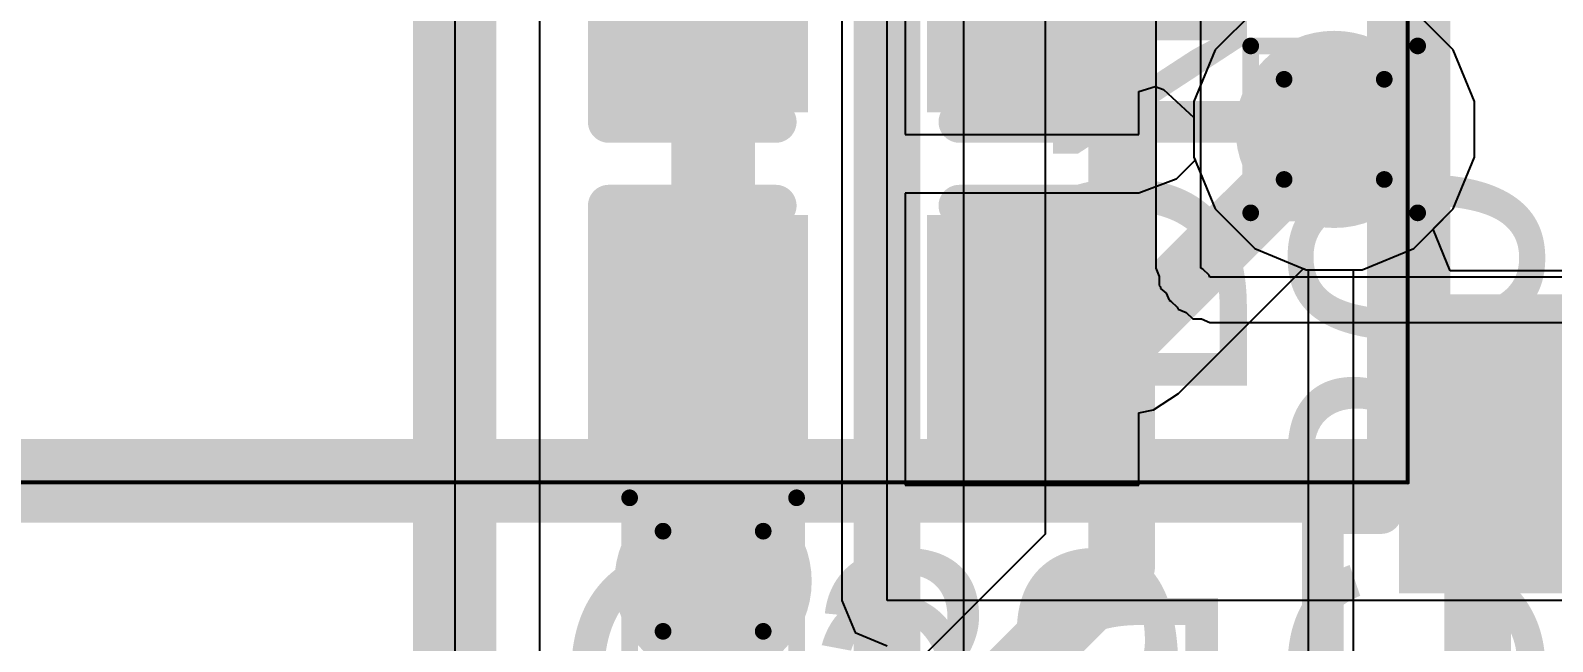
# Model space of a CAD drawing. Header units: inches. Extents: x -6 to 5433, y -4 to 5447.
# Drawn here: x 52.206 to 56.838, y 12.061 to 13.92 of the extents above; entities that cross this region are included whole.
import ezdxf

# ---------------------------------------------------------------- set-up
doc = ezdxf.new("R2010")
doc.units = ezdxf.units.IN
for name, color, linetype in [('Board_outline', 216, 'Continuous'), ('Bottom Layer', 5, 'Continuous'), ('Bottom Overlay', 54, 'Continuous'), ('Bottom Paste', 16, 'Continuous'), ('Bottom Solder', 6, 'Continuous'), ('Drill Drawing', 1, 'Continuous'), ('Ground', 16, 'Continuous'), ('Mechanical 4', 56, 'Continuous'), ('Multi-Layer', 9, 'Continuous'), ('Power', 76, 'Continuous'), ('Top Layer', 1, 'Continuous'), ('Top Overlay', 2, 'Continuous'), ('Top Paste', 8, 'Continuous'), ('Top Solder', 216, 'Continuous'), ('Via Holes', 16, 'Continuous')]:
    doc.layers.add(name, color=color, linetype=linetype)
doc.styles.add('Arial', font='', dxfattribs={"height": 0.2})
doc.styles.get('Arial').set_extended_font_data('Arial')

# ---------------------------------------------------------------- blocks, each defined once
blk = doc.blocks.new('SOD_323_B_165')
at = {"layer": 'Bottom Layer'}
for points in [[(-0.75, -0.45), (-1.55, -0.45), (-1.55, 0.45), (-0.75, 0.45)], [(1.55, -0.45), (0.75, -0.45), (0.75, 0.45), (1.55, 0.45)]]:
    blk.add_hatch(color=5, dxfattribs=at).paths.add_polyline_path(points)
at = {"layer": 'Bottom Overlay'}
for points in [[(-2.0064, 0.4826), (-0.9142, 0.4826), (-0.9142, 0.7874), (-2.0064, 0.7874)], [(-2.0064, -0.508), (-1.5746, -0.508), (-1.5746, 0.508), (-2.0064, 0.508)], [(-2.0064, -0.7874), (-0.9142, -0.7874), (-0.9142, -0.4826), (-2.0064, -0.4826)]]:
    blk.add_hatch(color=54, dxfattribs=at).paths.add_polyline_path(points)
at = {"layer": 'Bottom Paste'}
for points in [[(-0.75, -0.45), (-1.55, -0.45), (-1.55, 0.45), (-0.75, 0.45)], [(1.55, -0.45), (0.75, -0.45), (0.75, 0.45), (1.55, 0.45)]]:
    blk.add_hatch(color=16, dxfattribs=at).paths.add_polyline_path(points)
at = {"layer": 'Bottom Solder'}
for points in [[(-0.695, -0.505), (-1.605, -0.505), (-1.605, 0.505), (-0.695, 0.505)], [(1.605, -0.505), (0.695, -0.505), (0.695, 0.505), (1.605, 0.505)]]:
    blk.add_hatch(color=6, dxfattribs=at).paths.add_polyline_path(points)
at = {"layer": 'Bottom Overlay'}
for points in [[(-0.9144, 0.7366, 0.127, 0.127, 0), (0.9398, 0.7366, 0.127, 0.127, 0)], [(0.9398, 0.7366, 0.127, 0.127, 0), (0.9398, 0.5588, 0.127, 0.127, 0)], [(0.9398, -0.5588, 0.127, 0.127, 0), (0.9398, -0.7366, 0.127, 0.127, 0)], [(-0.9144, -0.7366, 0.127, 0.127, 0), (0.9398, -0.7366, 0.127, 0.127, 0)]]:
    blk.add_lwpolyline(points, format="xyseb", dxfattribs=at)
for points in [[(-0.9461, 0.7366, 0.0635, 0.0635, 1), (-0.8827, 0.7366, 0.0635, 0.0635, 1)], [(0.908, 0.7366, 0.0635, 0.0635, 1), (0.9715, 0.7366, 0.0635, 0.0635, 1)], [(0.908, 0.7366, 0.0635, 0.0635, 1), (0.9715, 0.7366, 0.0635, 0.0635, 1)], [(0.908, 0.5588, 0.0635, 0.0635, 1), (0.9715, 0.5588, 0.0635, 0.0635, 1)], [(0.908, -0.5588, 0.0635, 0.0635, 1), (0.9715, -0.5588, 0.0635, 0.0635, 1)], [(-0.9461, -0.7366, 0.0635, 0.0635, 1), (-0.8827, -0.7366, 0.0635, 0.0635, 1)], [(0.908, -0.7366, 0.0635, 0.0635, 1), (0.9715, -0.7366, 0.0635, 0.0635, 1)], [(0.908, -0.7366, 0.0635, 0.0635, 1), (0.9715, -0.7366, 0.0635, 0.0635, 1)]]:
    blk.add_lwpolyline(points, format="xyseb", close=True, dxfattribs=at)
blk = doc.blocks.new('C___0402_201')
at = {"layer": 'Top Layer'}
for points in [[(-0.6985, -0.3175), (-0.6985, 0.3175), (-0.2413, 0.3175), (-0.2413, -0.3175)], [(0.2413, -0.3175), (0.2413, 0.3175), (0.6985, 0.3175), (0.6985, -0.3175)]]:
    blk.add_hatch(color=1, dxfattribs=at).paths.add_polyline_path(points)
at = {"layer": 'Top Paste'}
for points in [[(-0.6985, -0.3175), (-0.6985, 0.3175), (-0.2413, 0.3175), (-0.2413, -0.3175)], [(0.2413, -0.3175), (0.2413, 0.3175), (0.6985, 0.3175), (0.6985, -0.3175)]]:
    blk.add_hatch(color=8, dxfattribs=at).paths.add_polyline_path(points)
at = {"layer": 'Top Solder'}
for points in [[(-0.7585, -0.3775), (-0.7585, 0.3775), (-0.1813, 0.3775), (-0.1813, -0.3775)], [(0.1813, -0.3775), (0.1813, 0.3775), (0.7585, 0.3775), (0.7585, -0.3775)]]:
    blk.add_hatch(color=216, dxfattribs=at).paths.add_polyline_path(points)
at = {"layer": 'Top Overlay'}
for points in [[(-0.7874, 0.4064, 0.127, 0.127, 0), (-0.2794, 0.4064, 0.127, 0.127, 0)], [(-0.7874, -0.4064, 0.127, 0.127, 0), (-0.7874, 0.4064, 0.127, 0.127, 0)], [(0.2794, 0.4064, 0.127, 0.127, 0), (0.7874, 0.4064, 0.127, 0.127, 0)], [(0.7874, -0.4064, 0.127, 0.127, 0), (0.7874, 0.4064, 0.127, 0.127, 0)], [(-0.7874, -0.4064, 0.127, 0.127, 0), (-0.2794, -0.4064, 0.127, 0.127, 0)], [(0.2794, -0.4064, 0.127, 0.127, 0), (0.7874, -0.4064, 0.127, 0.127, 0)]]:
    blk.add_lwpolyline(points, format="xyseb", dxfattribs=at)
for points in [[(-0.8191, 0.4064, 0.0635, 0.0635, 1), (-0.7556, 0.4064, 0.0635, 0.0635, 1)], [(-0.8191, 0.4064, 0.0635, 0.0635, 1), (-0.7556, 0.4064, 0.0635, 0.0635, 1)], [(-0.3111, 0.4064, 0.0635, 0.0635, 1), (-0.2477, 0.4064, 0.0635, 0.0635, 1)], [(0.2477, 0.4064, 0.0635, 0.0635, 1), (0.3111, 0.4064, 0.0635, 0.0635, 1)], [(0.7556, 0.4064, 0.0635, 0.0635, 1), (0.8191, 0.4064, 0.0635, 0.0635, 1)], [(0.7556, 0.4064, 0.0635, 0.0635, 1), (0.8191, 0.4064, 0.0635, 0.0635, 1)], [(-0.8191, -0.4064, 0.0635, 0.0635, 1), (-0.7556, -0.4064, 0.0635, 0.0635, 1)], [(-0.8191, -0.4064, 0.0635, 0.0635, 1), (-0.7556, -0.4064, 0.0635, 0.0635, 1)], [(-0.3111, -0.4064, 0.0635, 0.0635, 1), (-0.2477, -0.4064, 0.0635, 0.0635, 1)], [(0.2477, -0.4064, 0.0635, 0.0635, 1), (0.3111, -0.4064, 0.0635, 0.0635, 1)], [(0.7556, -0.4064, 0.0635, 0.0635, 1), (0.8191, -0.4064, 0.0635, 0.0635, 1)], [(0.7556, -0.4064, 0.0635, 0.0635, 1), (0.8191, -0.4064, 0.0635, 0.0635, 1)]]:
    blk.add_lwpolyline(points, format="xyseb", close=True, dxfattribs=at)
blk = doc.blocks.new('C___0402_202')
at = {"layer": 'Top Layer'}
for points in [[(-0.6985, -0.3175), (-0.6985, 0.3175), (-0.2413, 0.3175), (-0.2413, -0.3175)], [(0.2413, -0.3175), (0.2413, 0.3175), (0.6985, 0.3175), (0.6985, -0.3175)]]:
    blk.add_hatch(color=1, dxfattribs=at).paths.add_polyline_path(points)
at = {"layer": 'Top Paste'}
for points in [[(-0.6985, -0.3175), (-0.6985, 0.3175), (-0.2413, 0.3175), (-0.2413, -0.3175)], [(0.2413, -0.3175), (0.2413, 0.3175), (0.6985, 0.3175), (0.6985, -0.3175)]]:
    blk.add_hatch(color=8, dxfattribs=at).paths.add_polyline_path(points)
at = {"layer": 'Top Solder'}
for points in [[(-0.7585, -0.3775), (-0.7585, 0.3775), (-0.1813, 0.3775), (-0.1813, -0.3775)], [(0.1813, -0.3775), (0.1813, 0.3775), (0.7585, 0.3775), (0.7585, -0.3775)]]:
    blk.add_hatch(color=216, dxfattribs=at).paths.add_polyline_path(points)
at = {"layer": 'Top Overlay'}
for points in [[(-0.7874, 0.4064, 0.127, 0.127, 0), (-0.2794, 0.4064, 0.127, 0.127, 0)], [(-0.7874, -0.4064, 0.127, 0.127, 0), (-0.7874, 0.4064, 0.127, 0.127, 0)], [(0.2794, 0.4064, 0.127, 0.127, 0), (0.7874, 0.4064, 0.127, 0.127, 0)], [(0.7874, -0.4064, 0.127, 0.127, 0), (0.7874, 0.4064, 0.127, 0.127, 0)], [(-0.7874, -0.4064, 0.127, 0.127, 0), (-0.2794, -0.4064, 0.127, 0.127, 0)], [(0.2794, -0.4064, 0.127, 0.127, 0), (0.7874, -0.4064, 0.127, 0.127, 0)]]:
    blk.add_lwpolyline(points, format="xyseb", dxfattribs=at)
for points in [[(-0.8191, 0.4064, 0.0635, 0.0635, 1), (-0.7556, 0.4064, 0.0635, 0.0635, 1)], [(-0.8191, 0.4064, 0.0635, 0.0635, 1), (-0.7556, 0.4064, 0.0635, 0.0635, 1)], [(-0.3111, 0.4064, 0.0635, 0.0635, 1), (-0.2477, 0.4064, 0.0635, 0.0635, 1)], [(0.2477, 0.4064, 0.0635, 0.0635, 1), (0.3111, 0.4064, 0.0635, 0.0635, 1)], [(0.7556, 0.4064, 0.0635, 0.0635, 1), (0.8191, 0.4064, 0.0635, 0.0635, 1)], [(0.7556, 0.4064, 0.0635, 0.0635, 1), (0.8191, 0.4064, 0.0635, 0.0635, 1)], [(-0.8191, -0.4064, 0.0635, 0.0635, 1), (-0.7556, -0.4064, 0.0635, 0.0635, 1)], [(-0.8191, -0.4064, 0.0635, 0.0635, 1), (-0.7556, -0.4064, 0.0635, 0.0635, 1)], [(-0.3111, -0.4064, 0.0635, 0.0635, 1), (-0.2477, -0.4064, 0.0635, 0.0635, 1)], [(0.2477, -0.4064, 0.0635, 0.0635, 1), (0.3111, -0.4064, 0.0635, 0.0635, 1)], [(0.7556, -0.4064, 0.0635, 0.0635, 1), (0.8191, -0.4064, 0.0635, 0.0635, 1)], [(0.7556, -0.4064, 0.0635, 0.0635, 1), (0.8191, -0.4064, 0.0635, 0.0635, 1)]]:
    blk.add_lwpolyline(points, format="xyseb", close=True, dxfattribs=at)

msp = doc.modelspace()

# ---------------------------------------------------------------- hatches: boundary and pattern name
at = {"layer": 'Bottom Layer'}
h = msp.add_hatch(color=5, dxfattribs=at)
edge = h.paths.add_edge_path()
edge.add_arc((56.1734, 13.6193), 0.3, 0, 360)
h = msp.add_hatch(color=5, dxfattribs=at)
edge = h.paths.add_edge_path()
edge.add_arc((54.2836, 12.2442), 0.3, 0, 360)
at = {"layer": 'Ground'}
h = msp.add_hatch(color=16, dxfattribs=at)
edge = h.paths.add_edge_path()
edge.add_arc((56.1734, 13.6193), 0.3, 0, 360)
h = msp.add_hatch(color=16, dxfattribs=at)
edge = h.paths.add_edge_path()
edge.add_arc((54.2836, 12.2442), 0.3, 0, 360)
at = {"layer": 'Power'}
h = msp.add_hatch(color=76, dxfattribs=at)
edge = h.paths.add_edge_path()
edge.add_arc((56.1734, 13.6193), 0.3, 0, 360)
h = msp.add_hatch(color=76, dxfattribs=at)
edge = h.paths.add_edge_path()
edge.add_arc((54.2836, 12.2442), 0.3, 0, 360)
at = {"layer": 'Top Layer'}
h = msp.add_hatch(color=1, dxfattribs=at)
edge = h.paths.add_edge_path()
edge.add_arc((56.1734, 13.6193), 0.3, 0, 360)
h = msp.add_hatch(color=1, dxfattribs=at)
edge = h.paths.add_edge_path()
edge.add_arc((54.2836, 12.2442), 0.3, 0, 360)
at = {"layer": 'Via Holes'}
h = msp.add_hatch(color=7, dxfattribs=at)
edge = h.paths.add_edge_path()
edge.add_arc((56.1734, 13.6193), 0.15, 0, 360)
h = msp.add_hatch(color=7, dxfattribs=at)
edge = h.paths.add_edge_path()
edge.add_arc((54.2836, 12.2442), 0.15, 0, 360)

# ---------------------------------------------------------------- linework, layer by layer
at = {"layer": 'Board_outline'}
msp.add_lwpolyline([(53.4972, 11.5, 0.254, 0.254, 0), (53.4972, 28.5, 0.254, 0.254, 0)], format="xyseb", dxfattribs=at)
msp.add_lwpolyline([(53.4972, 11.5, 0.254, 0.254, 0), (53.4972, 28.5, 0.254, 0.254, 0)], format="xyseb", dxfattribs=at)
at = {"layer": 'Bottom Layer'}
for p, q in [((53.7562, 11.5), (53.7562, 17.9771)), ((55.2935, 15.7012), (55.2935, 12.3873)), ((56.4789, 13.9177), (56.4158, 13.9822)), ((56.5354, 13.8612), (56.4789, 13.9177)), ((56.6004, 13.7042), (56.5354, 13.8612)), ((56.6004, 13.5344), (56.6004, 13.7042)), ((56.5354, 13.3774), (56.6004, 13.5344)), ((56.4741, 13.3161), (56.5354, 13.3774)), ((56.5267, 13.1891), (56.4741, 13.3161)), ((57.4522, 13.1891), (56.5267, 13.1891)), ((55.2935, 12.3873), (53.4885, 10.5823))]:
    msp.add_line(p, q, dxfattribs=at)
for points in [[(55.5266, 12.2908, 0.2032, 0.2032, 0), (55.5266, 16.5902, 0.2032, 0.2032, 0)], [(56.6097, 12.3796, 0.2032, 0.2032, 0), (56.9156, 12.6855, 0.2032, 0.2032, 0)], [(56.9156, 12.6855, 0.2032, 0.2032, 0), (58.8478, 12.6855, 0.2032, 0.2032, 0)], [(56.6097, 11.5206, 0.2032, 0.2032, 0), (56.6097, 12.3796, 0.2032, 0.2032, 0)], [(53.5738, 10.338, 0.2032, 0.2032, 0), (55.5266, 12.2908, 0.2032, 0.2032, 0)]]:
    msp.add_lwpolyline(points, format="xyseb", dxfattribs=at)
for points in [[(56.8648, 12.6855, 0.1016, 0.1016, 1), (56.9664, 12.6855, 0.1016, 0.1016, 1)], [(56.8648, 12.6855, 0.1016, 0.1016, 1), (56.9664, 12.6855, 0.1016, 0.1016, 1)], [(56.5589, 12.3796, 0.1016, 0.1016, 1), (56.6605, 12.3796, 0.1016, 0.1016, 1)], [(56.5589, 12.3796, 0.1016, 0.1016, 1), (56.6605, 12.3796, 0.1016, 0.1016, 1)], [(55.4758, 12.2908, 0.1016, 0.1016, 1), (55.5774, 12.2908, 0.1016, 0.1016, 1)], [(55.4758, 12.2908, 0.1016, 0.1016, 1), (55.5774, 12.2908, 0.1016, 0.1016, 1)]]:
    msp.add_lwpolyline(points, format="xyseb", close=True, dxfattribs=at)
at = {"layer": 'Drill Drawing'}
for points in [[(55.9194, 13.8733, 0.0508, 0.0508, 0), (56.4274, 13.8733, 0.0508, 0.0508, 0)], [(55.9194, 13.3653, 0.0508, 0.0508, 0), (55.9194, 13.8733, 0.0508, 0.0508, 0)], [(56.4274, 13.3653, 0.0508, 0.0508, 0), (56.4274, 13.8733, 0.0508, 0.0508, 0)], [(56.021, 13.7717, 0.0508, 0.0508, 0), (56.3258, 13.7717, 0.0508, 0.0508, 0)], [(56.021, 13.4669, 0.0508, 0.0508, 0), (56.021, 13.7717, 0.0508, 0.0508, 0)], [(56.3258, 13.4669, 0.0508, 0.0508, 0), (56.3258, 13.7717, 0.0508, 0.0508, 0)], [(56.021, 13.4669, 0.0508, 0.0508, 0), (56.3258, 13.4669, 0.0508, 0.0508, 0)], [(55.9194, 13.3653, 0.0508, 0.0508, 0), (56.4274, 13.3653, 0.0508, 0.0508, 0)], [(54.0296, 12.4982, 0.0508, 0.0508, 0), (54.5376, 12.4982, 0.0508, 0.0508, 0)], [(54.0296, 11.9902, 0.0508, 0.0508, 0), (54.0296, 12.4982, 0.0508, 0.0508, 0)], [(54.5376, 11.9902, 0.0508, 0.0508, 0), (54.5376, 12.4982, 0.0508, 0.0508, 0)], [(54.1312, 12.3966, 0.0508, 0.0508, 0), (54.436, 12.3966, 0.0508, 0.0508, 0)], [(54.1312, 12.0918, 0.0508, 0.0508, 0), (54.1312, 12.3966, 0.0508, 0.0508, 0)], [(54.436, 12.0918, 0.0508, 0.0508, 0), (54.436, 12.3966, 0.0508, 0.0508, 0)], [(54.1312, 12.0918, 0.0508, 0.0508, 0), (54.436, 12.0918, 0.0508, 0.0508, 0)]]:
    msp.add_lwpolyline(points, format="xyseb", dxfattribs=at)
for points in [[(55.9067, 13.8733, 0.0254, 0.0254, 1), (55.9321, 13.8733, 0.0254, 0.0254, 1)], [(55.9067, 13.8733, 0.0254, 0.0254, 1), (55.9321, 13.8733, 0.0254, 0.0254, 1)], [(56.4147, 13.8733, 0.0254, 0.0254, 1), (56.4401, 13.8733, 0.0254, 0.0254, 1)], [(56.4147, 13.8733, 0.0254, 0.0254, 1), (56.4401, 13.8733, 0.0254, 0.0254, 1)], [(56.0083, 13.7717, 0.0254, 0.0254, 1), (56.0337, 13.7717, 0.0254, 0.0254, 1)], [(56.0083, 13.7717, 0.0254, 0.0254, 1), (56.0337, 13.7717, 0.0254, 0.0254, 1)], [(56.3131, 13.7717, 0.0254, 0.0254, 1), (56.3385, 13.7717, 0.0254, 0.0254, 1)], [(56.3131, 13.7717, 0.0254, 0.0254, 1), (56.3385, 13.7717, 0.0254, 0.0254, 1)], [(56.0083, 13.4669, 0.0254, 0.0254, 1), (56.0337, 13.4669, 0.0254, 0.0254, 1)], [(56.0083, 13.4669, 0.0254, 0.0254, 1), (56.0337, 13.4669, 0.0254, 0.0254, 1)], [(56.3131, 13.4669, 0.0254, 0.0254, 1), (56.3385, 13.4669, 0.0254, 0.0254, 1)], [(56.3131, 13.4669, 0.0254, 0.0254, 1), (56.3385, 13.4669, 0.0254, 0.0254, 1)], [(55.9067, 13.3653, 0.0254, 0.0254, 1), (55.9321, 13.3653, 0.0254, 0.0254, 1)], [(55.9067, 13.3653, 0.0254, 0.0254, 1), (55.9321, 13.3653, 0.0254, 0.0254, 1)], [(56.4147, 13.3653, 0.0254, 0.0254, 1), (56.4401, 13.3653, 0.0254, 0.0254, 1)], [(56.4147, 13.3653, 0.0254, 0.0254, 1), (56.4401, 13.3653, 0.0254, 0.0254, 1)], [(54.0169, 12.4982, 0.0254, 0.0254, 1), (54.0423, 12.4982, 0.0254, 0.0254, 1)], [(54.0169, 12.4982, 0.0254, 0.0254, 1), (54.0423, 12.4982, 0.0254, 0.0254, 1)], [(54.5249, 12.4982, 0.0254, 0.0254, 1), (54.5503, 12.4982, 0.0254, 0.0254, 1)], [(54.5249, 12.4982, 0.0254, 0.0254, 1), (54.5503, 12.4982, 0.0254, 0.0254, 1)], [(54.1185, 12.3966, 0.0254, 0.0254, 1), (54.1439, 12.3966, 0.0254, 0.0254, 1)], [(54.1185, 12.3966, 0.0254, 0.0254, 1), (54.1439, 12.3966, 0.0254, 0.0254, 1)], [(54.4233, 12.3966, 0.0254, 0.0254, 1), (54.4487, 12.3966, 0.0254, 0.0254, 1)], [(54.4233, 12.3966, 0.0254, 0.0254, 1), (54.4487, 12.3966, 0.0254, 0.0254, 1)], [(54.1185, 12.0918, 0.0254, 0.0254, 1), (54.1439, 12.0918, 0.0254, 0.0254, 1)], [(54.1185, 12.0918, 0.0254, 0.0254, 1), (54.1439, 12.0918, 0.0254, 0.0254, 1)], [(54.4233, 12.0918, 0.0254, 0.0254, 1), (54.4487, 12.0918, 0.0254, 0.0254, 1)], [(54.4233, 12.0918, 0.0254, 0.0254, 1), (54.4487, 12.0918, 0.0254, 0.0254, 1)]]:
    msp.add_lwpolyline(points, format="xyseb", close=True, dxfattribs=at)
at = {"layer": 'Ground'}
for p, q in [((54.8129, 12.1852), (54.8129, 21.2578)), ((53.7562, 11.5), (53.7562, 17.9771)), ((54.6754, 17.7598), (54.6754, 12.1852)), ((55.6306, 13.9519), (55.6306, 13.1967)), ((55.768, 13.1967), (55.768, 13.9519)), ((55.6306, 13.1967), (55.641, 13.1714)), ((55.641, 13.1714), (55.641, 13.1441)), ((55.768, 13.1966), (55.768, 13.1967)), ((55.774, 13.1942), (55.768, 13.1966)), ((55.7929, 13.1752), (55.774, 13.1942)), ((55.7954, 13.1693), (55.7929, 13.1752)), ((55.7929, 13.1752), (55.7929, 13.1752)), ((55.7929, 13.1752), (55.7929, 13.1752)), ((55.7929, 13.1752), (55.7929, 13.1752)), ((61.1316, 13.1693), (55.7954, 13.1693)), ((55.7954, 13.1693), (55.7954, 13.1693)), ((55.7954, 13.1693), (55.7954, 13.1693)), ((55.641, 13.1441), (55.6447, 13.1404)), ((55.6447, 13.1404), (55.6451, 13.1352)), ((55.6451, 13.1352), (55.6451, 13.1352)), ((55.6451, 13.1352), (55.6622, 13.1204)), ((55.6622, 13.1204), (55.6708, 13.0995)), ((55.6708, 13.0995), (55.6767, 13.097)), ((55.6767, 13.097), (55.6957, 13.078)), ((55.6957, 13.078), (55.6957, 13.078)), ((55.6957, 13.078), (55.6982, 13.0721)), ((55.6982, 13.0721), (55.7234, 13.0616)), ((55.7234, 13.0616), (55.7428, 13.0423)), ((55.7428, 13.0423), (55.7701, 13.0423)), ((55.7701, 13.0423), (55.7954, 13.0318)), ((55.7954, 13.0318), (61.1316, 13.0318)), ((54.6754, 12.1852), (54.7157, 12.088)), ((62.6731, 12.1852), (54.8129, 12.1852)), ((54.7157, 12.088), (54.8129, 12.0478))]:
    msp.add_line(p, q, dxfattribs=at)
at = {"layer": 'Mechanical 4'}
for points in [[(56.4, 12.55, 0.254, 0.254, 0), (56.4, 27.45, 0.254, 0.254, 0)], [(56.3972, 12.545, 0.0127, 0.0127, 0), (56.3972, 27.445, 0.0127, 0.0127, 0)], [(29.6, 12.55, 0.254, 0.254, 0), (56.4, 12.55, 0.254, 0.254, 0)], [(56.781, 12.55, 0.254, 0.254, 0), (59.254, 12.55, 0.254, 0.254, 0)], [(29.5972, 12.545, 0.0127, 0.0127, 0), (56.3972, 12.545, 0.0127, 0.0127, 0)]]:
    msp.add_lwpolyline(points, format="xyseb", dxfattribs=at)
for points in [[(56.3365, 12.55, 0.127, 0.127, 1), (56.4635, 12.55, 0.127, 0.127, 1)], [(56.3365, 12.55, 0.127, 0.127, 1), (56.4635, 12.55, 0.127, 0.127, 1)], [(56.7175, 12.55, 0.127, 0.127, 1), (56.8445, 12.55, 0.127, 0.127, 1)], [(56.394, 12.545, 0.00635, 0.00635, 1), (56.4004, 12.545, 0.00635, 0.00635, 1)], [(56.394, 12.545, 0.00635, 0.00635, 1), (56.4004, 12.545, 0.00635, 0.00635, 1)]]:
    msp.add_lwpolyline(points, format="xyseb", close=True, dxfattribs=at)
at = {"layer": 'Multi-Layer'}
msp.add_line((53.4972, 28.5), (53.4972, 11.5), dxfattribs=at)
at = {"layer": 'Power'}
for p, q in [((55.046, 11.9534), (55.046, 18.1641)), ((55.9315, 13.9813), (55.8114, 13.8612)), ((56.4789, 13.9177), (56.4158, 13.9822)), ((56.5354, 13.8612), (56.4789, 13.9177)), ((55.8114, 13.8612), (55.7464, 13.7042)), ((56.6004, 13.7042), (56.5354, 13.8612)), ((55.7464, 13.7042), (55.7464, 13.5344)), ((56.6004, 13.5344), (56.6004, 13.7042)), ((55.7464, 13.5344), (55.8114, 13.3774)), ((56.5354, 13.3774), (56.6004, 13.5344)), ((55.8114, 13.3774), (55.9315, 13.2573)), ((56.4153, 13.2573), (56.5354, 13.3774)), ((55.9315, 13.2573), (56.0884, 13.1923)), ((56.2583, 13.1923), (56.4153, 13.2573)), ((56.0884, 13.1923), (56.0944, 13.1923)), ((56.0944, 13.1923), (56.0944, 11.9263)), ((56.2319, 11.9263), (56.2319, 13.1923)), ((56.2319, 13.1923), (56.2583, 13.1923))]:
    msp.add_line(p, q, dxfattribs=at)
msp.add_lwpolyline([(54.8129, 11.9534, 0.2032, 0.2032, 0), (54.8129, 21.5495, 0.2032, 0.2032, 0)], format="xyseb", dxfattribs=at)
at = {"layer": 'Top Layer'}
for p, q in [((53.7562, 11.5), (53.7562, 17.9771)), ((54.8678, 14.4929), (54.8678, 13.6039)), ((56.4789, 13.9177), (56.4158, 13.9822)), ((56.5354, 13.8612), (56.4789, 13.9177)), ((56.6004, 13.7042), (56.5354, 13.8612)), ((55.579, 13.7351), (55.629, 13.7503)), ((55.579, 13.6039), (55.579, 13.7351)), ((55.629, 13.7503), (55.6539, 13.7406)), ((55.6539, 13.7406), (55.7464, 13.655)), ((56.6004, 13.5344), (56.6004, 13.7042)), ((55.7464, 13.655), (55.7464, 13.5344)), ((54.8678, 13.6039), (55.579, 13.6039)), ((55.75, 13.5256), (55.6921, 13.4677)), ((55.7464, 13.5344), (55.75, 13.5256)), ((56.5354, 13.3774), (56.6004, 13.5344)), ((55.6921, 13.4677), (55.579, 13.4253)), ((55.579, 13.4253), (54.8678, 13.4253)), ((54.8678, 13.4253), (54.8678, 12.5363)), ((55.579, 13.4253), (55.579, 13.4253)), ((55.579, 13.4253), (55.579, 13.4253)), ((56.4153, 13.2573), (56.5354, 13.3774)), ((56.2583, 13.1923), (56.4153, 13.2573)), ((55.6997, 12.816), (56.0796, 13.196)), ((56.0796, 13.196), (56.0884, 13.1923)), ((56.0884, 13.1923), (56.2583, 13.1923)), ((55.624, 12.7654), (55.6997, 12.816)), ((55.579, 12.7565), (55.624, 12.7654)), ((55.579, 12.5363), (55.579, 12.7565)), ((54.8678, 12.5363), (55.579, 12.5363))]:
    msp.add_line(p, q, dxfattribs=at)
for points in [[(54.2836, 12.9808, 0.254, 0.254, 0), (54.2836, 14.0484, 0.254, 0.254, 0)], [(55.5348, 12.9808, 0.2032, 0.2032, 0), (56.1734, 13.6193, 0.2032, 0.2032, 0)], [(54.2836, 12.2442, 0.254, 0.254, 0), (54.2836, 12.9808, 0.254, 0.254, 0)], [(55.2234, 12.9808, 0.2032, 0.2032, 0), (55.5348, 12.9808, 0.2032, 0.2032, 0)]]:
    msp.add_lwpolyline(points, format="xyseb", dxfattribs=at)
for points in [[(56.1226, 13.6193, 0.1016, 0.1016, 1), (56.2242, 13.6193, 0.1016, 0.1016, 1)], [(54.2201, 12.9808, 0.127, 0.127, 1), (54.3471, 12.9808, 0.127, 0.127, 1)], [(54.2201, 12.9808, 0.127, 0.127, 1), (54.3471, 12.9808, 0.127, 0.127, 1)], [(55.1726, 12.9808, 0.1016, 0.1016, 1), (55.2742, 12.9808, 0.1016, 0.1016, 1)], [(55.484, 12.9808, 0.1016, 0.1016, 1), (55.5856, 12.9808, 0.1016, 0.1016, 1)], [(55.484, 12.9808, 0.1016, 0.1016, 1), (55.5856, 12.9808, 0.1016, 0.1016, 1)], [(54.2201, 12.2442, 0.127, 0.127, 1), (54.3471, 12.2442, 0.127, 0.127, 1)]]:
    msp.add_lwpolyline(points, format="xyseb", close=True, dxfattribs=at)
at = {"layer": 'Top Overlay'}
msp.add_lwpolyline([(55.5266, 13.642, 0.127, 0.127, 0), (56.3972, 13.642, 0.127, 0.127, 0)], format="xyseb", dxfattribs=at)
for points in [[(55.4948, 13.642, 0.0635, 0.0635, 1), (55.5583, 13.642, 0.0635, 0.0635, 1)], [(56.3654, 13.642, 0.0635, 0.0635, 1), (56.4289, 13.642, 0.0635, 0.0635, 1)]]:
    msp.add_lwpolyline(points, format="xyseb", close=True, dxfattribs=at)

# ---------------------------------------------------------------- block references
for name, p in [('C___0402_201', (54.7535, 14.0484)), ('C___0402_202', (54.7535, 12.9808))]:
    msp.add_blockref(name, p)
at = {"rotation": 90}
msp.add_blockref('SOD_323_B_165', (56.8752, 11.5121), dxfattribs=at)

# ---------------------------------------------------------------- texts
at = {"layer": 'Bottom Overlay', "style": 'Arial', "text_generation_flag": 2}
msp.add_text('D4', height=0.762, rotation=270, dxfattribs=at).set_placement((55.1457, 12.7524))
msp.add_text('D6', height=0.762, dxfattribs=at).set_placement((55.9075, 11.4316))
at = {"layer": 'Top Overlay', "style": 'Arial'}
msp.add_text('C30', height=0.762, rotation=90, dxfattribs=at).set_placement((56.8049, 11.5725))
msp.add_text('C29', height=0.762, dxfattribs=at).set_placement((53.7972, 11.5725))

doc.saveas('drawing.dxf')
